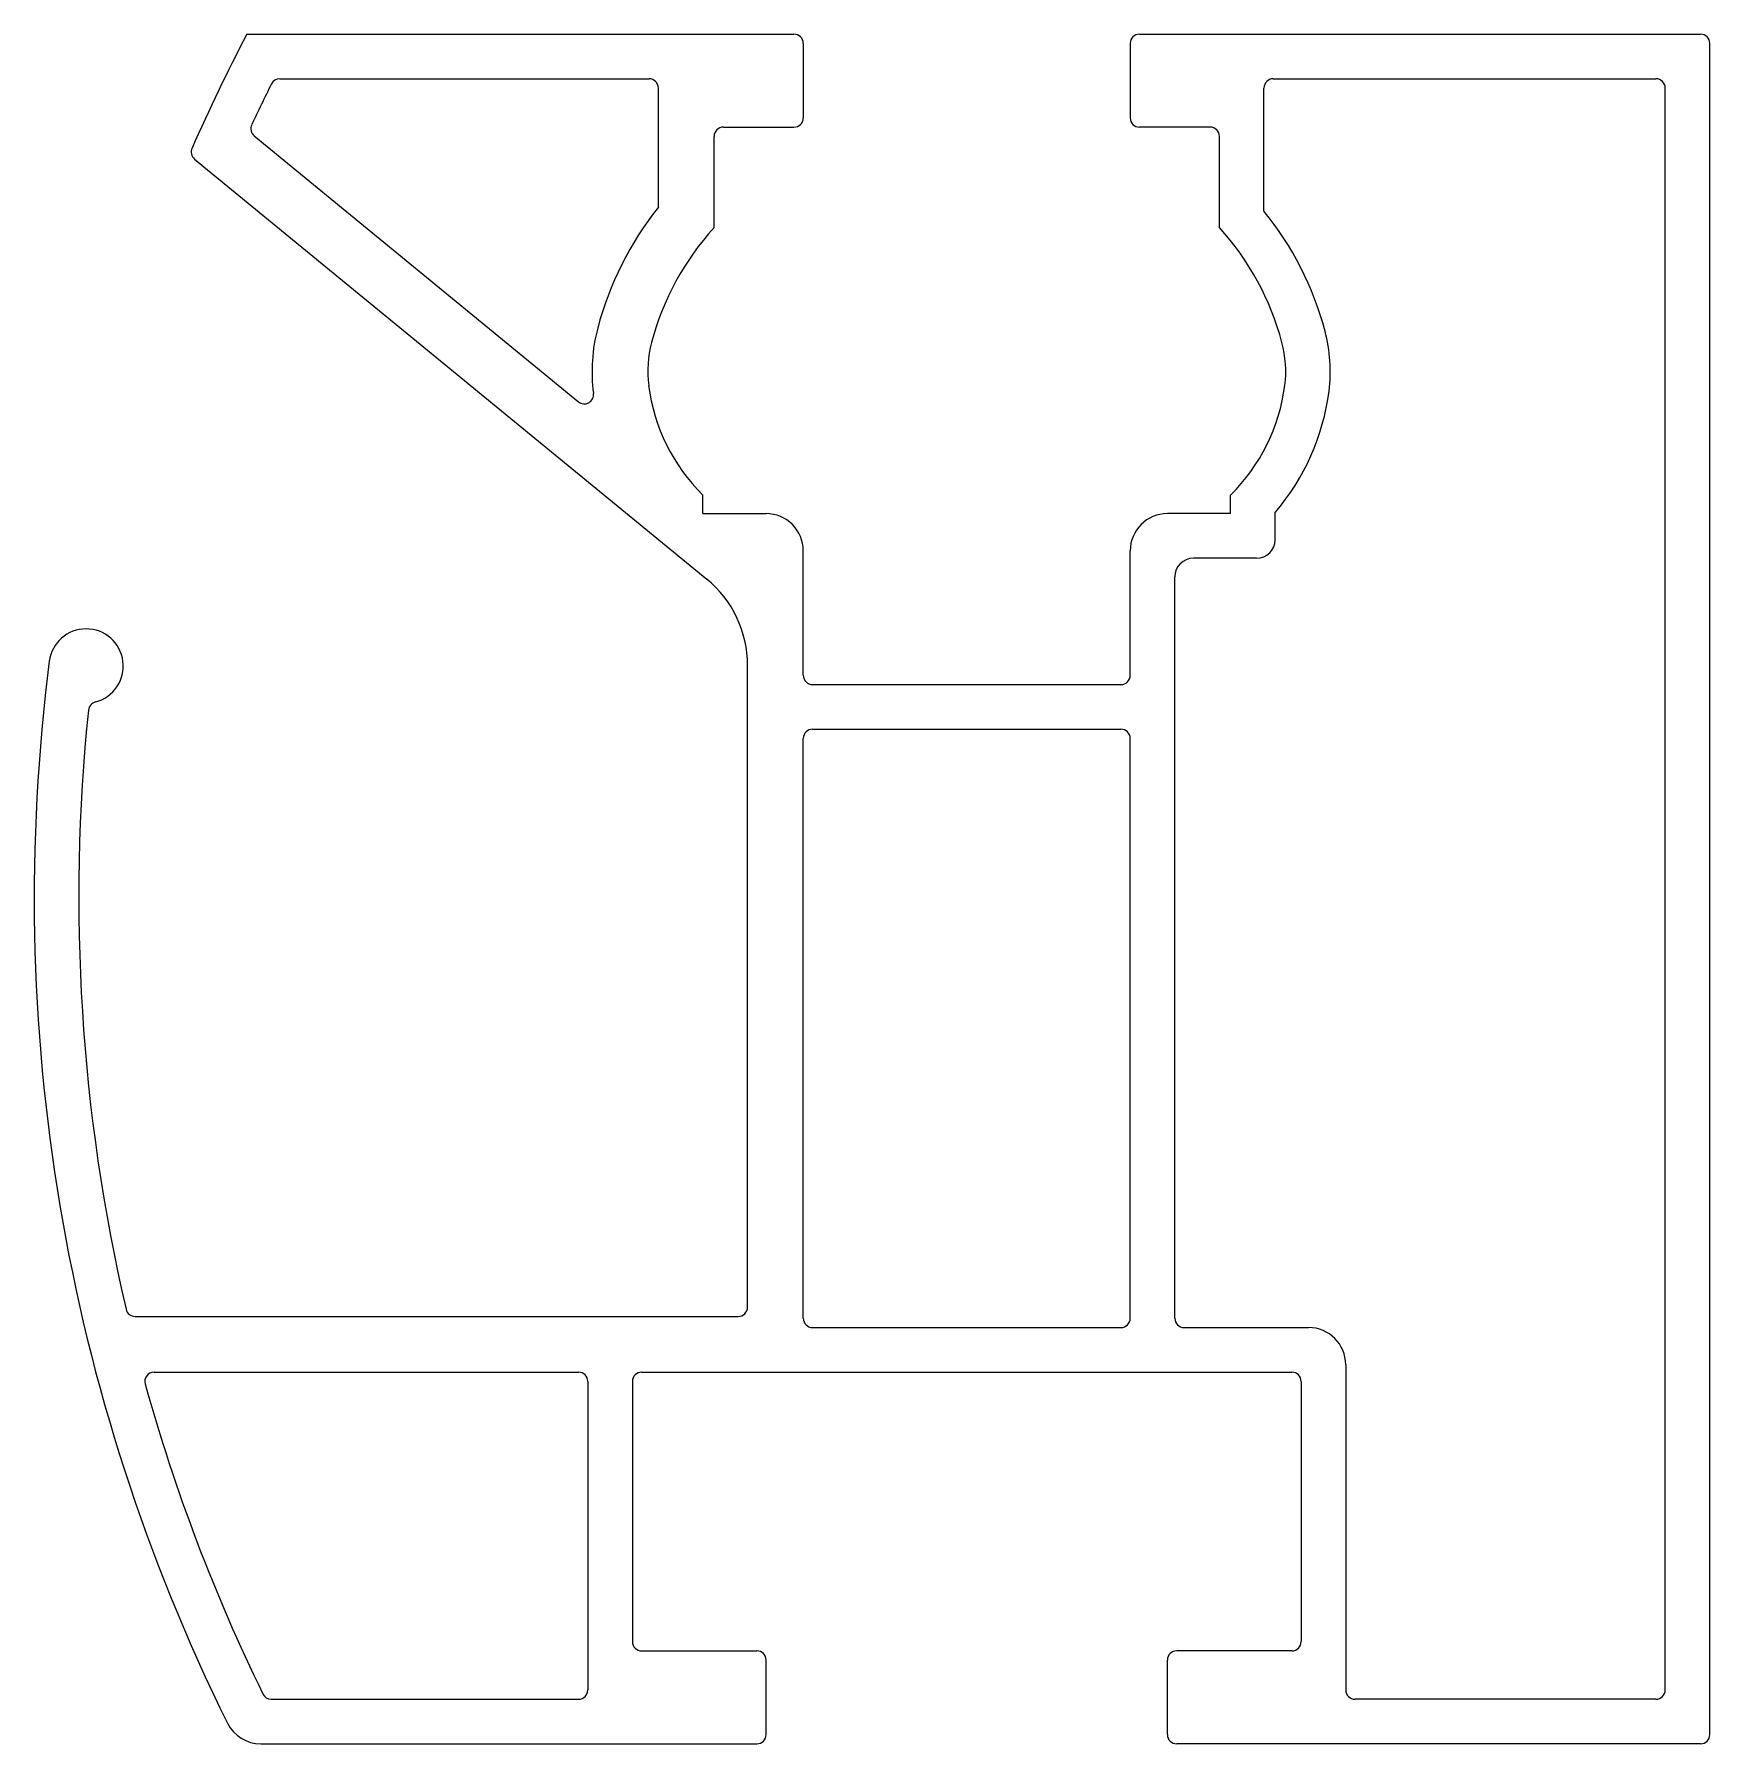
# Model space of a CAD drawing. Extents: x 998.7 to 1043.8, y 654.8 to 700.8.
import ezdxf

# ---------------------------------------------------------------- set-up
doc = ezdxf.new("R2010")
doc.units = 0
doc.layers.get('0').update_dxf_attribs({"linetype": 'CONTINUOUS'})

msp = doc.modelspace()

# ---------------------------------------------------------------- linework, layer by layer
at = {"color": 0}
for p, q in [((1004.427, 700.779), (1019.152, 700.779)), ((1028.452, 700.779), (1043.552, 700.779)), ((1019.402, 700.529), (1019.402, 698.529)), ((1028.202, 700.529), (1028.202, 698.529)), ((1043.802, 655.029), (1043.802, 700.529)), ((1005.313, 699.579), (1015.252, 699.579)), ((1015.502, 696.127), (1015.502, 699.329)), ((1031.802, 696.022), (1031.802, 699.329)), ((1032.052, 699.579), (1042.352, 699.579)), ((1042.602, 656.229), (1042.602, 699.329)), ((1004.623, 698.045), (1013.349, 690.889)), ((1017.002, 695.579), (1017.002, 698.029)), ((1017.252, 698.279), (1019.152, 698.279)), ((1030.352, 698.279), (1028.452, 698.279)), ((1030.602, 695.579), (1030.602, 698.029)), ((1003.02, 697.42), (1016.804, 686.115)), ((1016.702, 687.879), (1016.702, 688.38)), ((1030.902, 687.879), (1030.902, 688.38)), ((1016.702, 687.879), (1018.402, 687.879)), ((1030.902, 687.879), (1029.202, 687.879)), ((1032.102, 687.179), (1032.102, 687.909)), ((1019.402, 683.529), (1019.402, 686.879)), ((1028.202, 683.529), (1028.202, 686.879)), ((1031.602, 686.679), (1029.902, 686.679)), ((1029.402, 666.229), (1029.402, 686.179)), ((1017.902, 666.529), (1017.902, 683.795)), ((1019.652, 683.279), (1027.952, 683.279)), ((1001.418, 666.279), (1017.652, 666.279)), ((1029.652, 665.979), (1033.002, 665.979)), ((1001.929, 664.779), (1013.352, 664.779)), ((1015.052, 664.779), (1032.552, 664.779)), ((1034.002, 664.979), (1034.002, 656.229)), ((1013.602, 664.529), (1013.602, 656.229)), ((1014.802, 664.529), (1014.802, 657.529)), ((1032.802, 664.529), (1032.802, 657.529)), ((1015.052, 657.279), (1018.152, 657.279)), ((1018.402, 655.029), (1018.402, 657.029)), ((1029.202, 655.029), (1029.202, 657.029)), ((1032.552, 657.279), (1029.452, 657.279)), ((1005.082, 655.979), (1013.352, 655.979)), ((1042.352, 655.979), (1034.252, 655.979)), ((1004.802, 654.779), (1018.152, 654.779)), ((1043.552, 654.779), (1029.452, 654.779))]:
    msp.add_line(p, q, dxfattribs=at)
for p, q in [((1019.402, 666.229), (1019.402, 681.829)), ((1019.652, 682.079), (1027.952, 682.079)), ((1028.202, 666.229), (1028.202, 681.829)), ((1019.652, 665.979), (1027.952, 665.979))]:
    msp.add_line(p, q)
for centre, radius, start, end in [((1048.702, 677.546), 50, 152.3114, 156.211), ((1019.152, 700.529), 0.25, 0, 90), ((1028.452, 700.529), 0.25, 90, 180), ((1043.552, 700.529), 0.25, 0, 90), ((1048.702, 677.546), 48.8, 153.3411, 154.7728), ((1005.313, 699.329), 0.25, 90, 153.3411), ((1015.252, 699.329), 0.25, 0, 90), ((1032.052, 699.329), 0.25, 90, 180), ((1042.352, 699.329), 0.25, 0, 90), ((1004.782, 698.238), 0.25, 154.7728, 230.6421), ((1019.152, 698.529), 0.25, 270, 0), ((1028.452, 698.529), 0.25, 180, 270), ((1017.252, 698.029), 0.25, 90, 180), ((1030.352, 698.029), 0.25, 0, 90), ((1003.178, 697.614), 0.25, 156.211, 230.6421), ((1022.566, 690.546), 9.003, 141.693, 165.0445), ((1025.037, 690.546), 8.703, 14.9555, 38.9879), ((1022.566, 690.546), 7.503, 137.8727, 165.0445), ((1025.037, 690.546), 7.503, 14.9555, 42.1273), ((1018.216, 691.709), 4.5, 165.0445, 187.5784), ((1029.387, 691.709), 4.2, 352.6714, 14.9555), ((1018.216, 691.709), 3, 165.0445, 187.3286), ((1029.387, 691.709), 3, 352.6714, 14.9555), ((1013.507, 691.082), 0.25, 230.6421, 7.5784), ((1020.234, 691.968), 5.035, 187.3286, 225.4454), ((1027.369, 691.968), 5.035, 314.5546, 352.6714), ((1027.369, 691.968), 6.235, 319.3783, 352.6714), ((1018.402, 686.879), 1, 0, 90), ((1029.202, 686.879), 1, 90, 180), ((1031.602, 687.179), 0.5, 270, 0), ((1029.902, 686.179), 0.5, 90, 180), ((1014.902, 683.795), 3, 0, 50.6421), ((1000.1, 683.779), 1, 284.4752, 172.6916), ((1048.702, 677.546), 50, 172.6916, 206.3734), ((1019.652, 683.529), 0.25, 180, 270), ((1027.952, 683.529), 0.25, 270, 360), ((1000.412, 682.569), 0.25, 104.4752, 174.0616), ((1048.702, 677.546), 48.8, 174.0616, 193.1155), ((1001.418, 666.529), 0.25, 193.1155, 270), ((1017.652, 666.529), 0.25, 270, 0), ((1029.652, 666.229), 0.25, 180, 270), ((1033.002, 664.979), 1, 0, 90), ((1001.929, 664.529), 0.25, 90, 195.5518), ((1013.352, 664.529), 0.25, 0, 90), ((1015.052, 664.529), 0.25, 90, 180), ((1032.552, 664.529), 0.25, 0, 90), ((1048.702, 677.546), 48.8, 195.5518, 206.0444), ((1015.052, 657.529), 0.25, 180, 270), ((1032.552, 657.529), 0.25, 270, 0), ((1018.152, 657.029), 0.25, 0, 90), ((1029.452, 657.029), 0.25, 90, 180), ((1005.082, 656.229), 0.25, 206.0444, 270), ((1013.352, 656.229), 0.25, 270, 0), ((1034.252, 656.229), 0.25, 180, 270), ((1042.352, 656.229), 0.25, 270, 0), ((1004.802, 655.779), 1, 206.3734, 270), ((1018.152, 655.029), 0.25, 270, 0), ((1029.452, 655.029), 0.25, 180, 270), ((1043.552, 655.029), 0.25, 270, 0)]:
    msp.add_arc(centre, radius, start, end, dxfattribs=at)
for centre, start, end in [((1019.652, 681.829), 90, 180), ((1027.952, 681.829), 0, 90), ((1019.652, 666.229), 180, 270), ((1027.952, 666.229), 270, 0)]:
    msp.add_arc(centre, 0.25, start, end)

doc.saveas('drawing.dxf')
